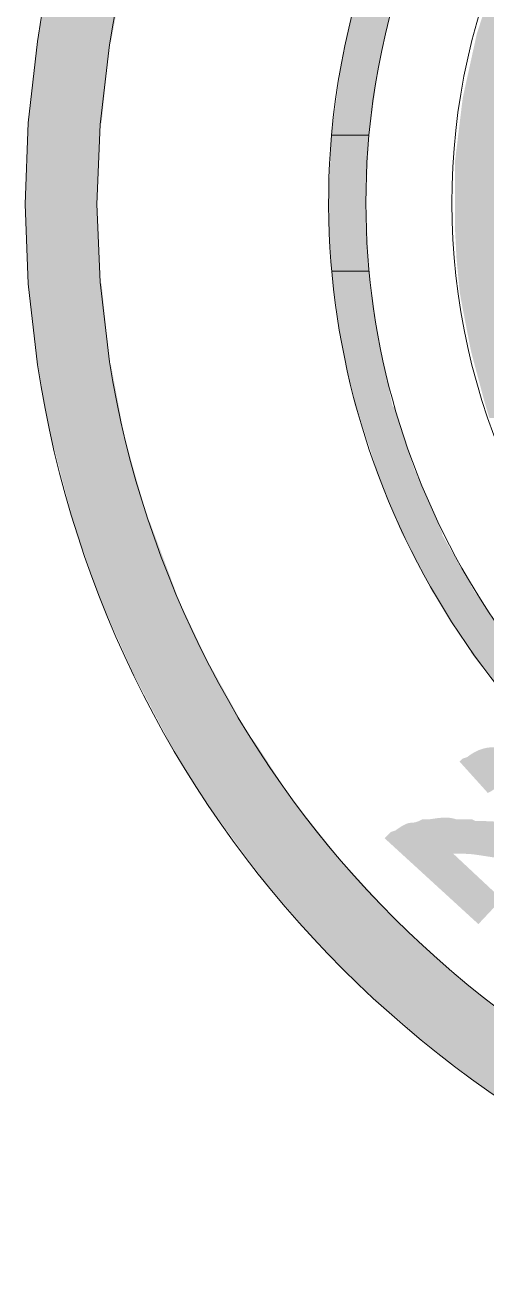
# Model space of a CAD drawing. Header units: inches. Extents: x 0 to 16.2, y 0 to 11.4.
# Drawn here: x 14.367 to 14.613, y 8.913 to 9.58 of the extents above; entities that cross this region are included whole.
import ezdxf

# ---------------------------------------------------------------- set-up
doc = ezdxf.new("R2010")
doc.units = ezdxf.units.IN
doc.header["$MEASUREMENT"] = 0
doc.layers.add('Color-3-Line_Weight-0', color=3, linetype='Continuous', lineweight=0)
doc.layers.add('Color-3-Line_Weight-20', color=3, linetype='Continuous', lineweight=20)
doc.layers.add('P2C-Hatch', color=7, linetype='Continuous')

msp = doc.modelspace()

# ---------------------------------------------------------------- hatches: boundary and pattern name
at = {"layer": 'P2C-Hatch', "transparency": 33554636}
for points in [[(14.38083, 9.61083), (14.37333, 9.57083), (14.4125, 9.57083)], [(14.38083, 9.61083), (14.42, 9.61083), (14.4125, 9.57083)], [(14.61833, 9.60833), (14.6075, 9.575), (14.6575, 9.575)], [(14.5425, 9.5925), (14.535, 9.5575), (14.555, 9.5575)], [(14.5425, 9.5925), (14.5625, 9.5925), (14.555, 9.5575)], [(14.37333, 9.56917), (14.36833, 9.5275), (14.4075, 9.5275)], [(14.37333, 9.57083), (14.37333, 9.56917), (14.41167, 9.56917)], [(14.37333, 9.57083), (14.4125, 9.57083), (14.41167, 9.56917)], [(14.37333, 9.56917), (14.41167, 9.56917), (14.4075, 9.5275)], [(14.6075, 9.575), (14.6, 9.54083), (14.67167, 9.54083)], [(14.6075, 9.575), (14.6575, 9.575), (14.67167, 9.54083)], [(14.535, 9.55667), (14.53, 9.52083), (14.55, 9.52083)], [(14.535, 9.5575), (14.535, 9.55667), (14.555, 9.55667)], [(14.535, 9.5575), (14.555, 9.5575), (14.555, 9.55667)], [(14.535, 9.55667), (14.555, 9.55667), (14.55, 9.52083)], [(14.6, 9.54083), (14.59583, 9.50667), (14.685, 9.50667)], [(14.6, 9.54083), (14.67167, 9.54083), (14.685, 9.50667)], [(14.36833, 9.52667), (14.36667, 9.48417), (14.405, 9.48417)], [(14.36833, 9.5275), (14.36833, 9.52667), (14.40667, 9.52667)], [(14.36833, 9.5275), (14.4075, 9.5275), (14.40667, 9.52667)], [(14.36833, 9.52667), (14.40667, 9.52667), (14.405, 9.48417)], [(14.53, 9.52083), (14.52833, 9.48417), (14.54833, 9.48417)], [(14.53, 9.52083), (14.55, 9.52083), (14.54833, 9.48417)], [(14.59583, 9.50667), (14.59583, 9.48417), (14.69417, 9.48417)], [(14.59583, 9.50667), (14.685, 9.50667), (14.69417, 9.48417)], [(14.36667, 9.48417), (14.36833, 9.4425), (14.40667, 9.4425)], [(14.36667, 9.48417), (14.405, 9.48417), (14.40667, 9.4425)], [(14.52833, 9.48417), (14.53, 9.44833), (14.55, 9.44833)], [(14.52833, 9.48417), (14.54833, 9.48417), (14.55, 9.44833)], [(14.59583, 9.48417), (14.59583, 9.475), (15.01083, 9.475)], [(14.59583, 9.48417), (15.03917, 9.48417), (15.01083, 9.475)], [(14.59583, 9.475), (14.59583, 9.47167), (15.00167, 9.47167)], [(14.59583, 9.475), (15.01083, 9.475), (15.00167, 9.47167)], [(14.59583, 9.47167), (14.59667, 9.455), (14.9575, 9.455)], [(14.59583, 9.47167), (15.00167, 9.47167), (14.9575, 9.455)], [(14.59667, 9.455), (14.59833, 9.4375), (14.91583, 9.4375)], [(14.59667, 9.455), (14.9575, 9.455), (14.91583, 9.4375)], [(14.36833, 9.4425), (14.36833, 9.44167), (14.4075, 9.44167)], [(14.36833, 9.4425), (14.40667, 9.4425), (14.4075, 9.44167)], [(14.53, 9.44833), (14.535, 9.4125), (14.555, 9.4125)], [(14.53, 9.44833), (14.55, 9.44833), (14.555, 9.4125)], [(14.36833, 9.44167), (14.37333, 9.4), (14.41167, 9.4)], [(14.36833, 9.44167), (14.4075, 9.44167), (14.41167, 9.4)], [(14.59833, 9.4375), (14.59917, 9.4325), (14.90417, 9.4325)], [(14.59833, 9.4375), (14.91583, 9.4375), (14.90417, 9.4325)], [(14.59917, 9.4325), (14.60417, 9.40667), (14.8525, 9.40667)], [(14.59917, 9.4325), (14.90417, 9.4325), (14.8525, 9.40667)], [(14.535, 9.4125), (14.535, 9.41167), (14.555, 9.41167)], [(14.535, 9.4125), (14.555, 9.4125), (14.555, 9.41167)], [(14.535, 9.41167), (14.5425, 9.37667), (14.5625, 9.37667)], [(14.535, 9.41167), (14.555, 9.41167), (14.5625, 9.37667)], [(14.60417, 9.40667), (14.605, 9.40333), (14.84667, 9.40333)], [(14.60417, 9.40667), (14.8525, 9.40667), (14.84667, 9.40333)], [(14.605, 9.40333), (14.61167, 9.37833), (14.8025, 9.37833)], [(14.605, 9.40333), (14.84667, 9.40333), (14.8025, 9.37833)], [(14.37333, 9.4), (14.37333, 9.39833), (14.4125, 9.39833)], [(14.37333, 9.4), (14.41167, 9.4), (14.4125, 9.39833)], [(14.37333, 9.39833), (14.38083, 9.35833), (14.42, 9.35833)], [(14.37333, 9.39833), (14.4125, 9.39833), (14.42, 9.35833)], [(14.5425, 9.37667), (14.54333, 9.37583), (14.56333, 9.37583)], [(14.5425, 9.37667), (14.5625, 9.37667), (14.56333, 9.37583)], [(14.54333, 9.37583), (14.55417, 9.3425), (14.57417, 9.3425)], [(14.54333, 9.37583), (14.56333, 9.37583), (14.57417, 9.3425)], [(14.61167, 9.37833), (14.61417, 9.37), (14.79, 9.37)], [(14.61167, 9.37833), (14.8025, 9.37833), (14.79, 9.37)], [(14.38083, 9.35833), (14.38167, 9.35583), (14.42083, 9.35583)], [(14.38083, 9.35833), (14.42, 9.35833), (14.42083, 9.35583)], [(14.38167, 9.35583), (14.39167, 9.3175), (14.43167, 9.3175)], [(14.38167, 9.35583), (14.42083, 9.35583), (14.43167, 9.3175)], [(14.55417, 9.3425), (14.55417, 9.34083), (14.575, 9.34083)], [(14.55417, 9.3425), (14.57417, 9.3425), (14.575, 9.34083)], [(14.55417, 9.34083), (14.5675, 9.30833), (14.58917, 9.30833)], [(14.55417, 9.34083), (14.575, 9.34083), (14.58917, 9.30833)], [(14.39167, 9.3175), (14.3925, 9.31417), (14.43333, 9.31417)], [(14.39167, 9.3175), (14.43167, 9.3175), (14.43333, 9.31417)], [(14.3925, 9.31417), (14.405, 9.27833), (14.44667, 9.27833)], [(14.3925, 9.31417), (14.43333, 9.31417), (14.44667, 9.27833)], [(14.5675, 9.30833), (14.56833, 9.3075), (14.58917, 9.3075)], [(14.5675, 9.30833), (14.58917, 9.30833), (14.58917, 9.3075)], [(14.56833, 9.3075), (14.58417, 9.27667), (14.60667, 9.27667)], [(14.56833, 9.3075), (14.58917, 9.3075), (14.60667, 9.27667)], [(14.405, 9.27833), (14.40667, 9.27333), (14.44833, 9.27333)], [(14.405, 9.27833), (14.44667, 9.27833), (14.44833, 9.27333)], [(14.58417, 9.27667), (14.585, 9.27583), (14.6075, 9.27583)], [(14.58417, 9.27667), (14.60667, 9.27667), (14.6075, 9.27583)], [(14.585, 9.27583), (14.60417, 9.24583), (14.6275, 9.24583)], [(14.585, 9.27583), (14.6075, 9.27583), (14.6275, 9.24583)], [(14.40667, 9.27333), (14.42167, 9.24), (14.46417, 9.24)], [(14.40667, 9.27333), (14.44833, 9.27333), (14.46417, 9.24)], [(14.60417, 9.24583), (14.60417, 9.245), (14.62833, 9.245)], [(14.60417, 9.24583), (14.6275, 9.24583), (14.62833, 9.245)], [(14.60417, 9.245), (14.62583, 9.2175), (14.65167, 9.2175)], [(14.60417, 9.245), (14.62833, 9.245), (14.65167, 9.2175)], [(14.42167, 9.24), (14.42417, 9.23417), (14.4675, 9.23417)], [(14.42167, 9.24), (14.46417, 9.24), (14.4675, 9.23417)], [(14.42417, 9.23417), (14.44083, 9.2025), (14.485, 9.2025)], [(14.42417, 9.23417), (14.4675, 9.23417), (14.485, 9.2025)], [(14.44083, 9.2025), (14.44417, 9.19583), (14.49, 9.19583)], [(14.44083, 9.2025), (14.485, 9.2025), (14.49, 9.19583)], [(14.44417, 9.19583), (14.46167, 9.1675), (14.50833, 9.1675)], [(14.44417, 9.19583), (14.49, 9.19583), (14.50833, 9.1675)], [(14.64, 9.18333), (14.63917, 9.18333), (14.6375, 9.185), (14.63699, 9.18546), (14.63642, 9.18594), (14.6358, 9.18646), (14.63514, 9.18699), (14.63443, 9.18754), (14.63368, 9.1881), (14.6329, 9.18866), (14.6321, 9.18922), (14.63128, 9.18978), (14.63044, 9.19033), (14.6296, 9.19087), (14.62875, 9.19138), (14.6279, 9.19187), (14.62706, 9.19233), (14.62624, 9.19275), (14.62543, 9.19314), (14.62465, 9.19348), (14.62389, 9.19376), (14.62318, 9.19399), (14.6225, 9.19417), (14.61833, 9.19417), (14.61747, 9.19426), (14.61661, 9.19431), (14.61575, 9.19432), (14.61489, 9.19429), (14.61404, 9.19422), (14.61319, 9.19411), (14.61235, 9.19396), (14.61152, 9.19377), (14.6107, 9.19355), (14.60989, 9.1933), (14.60908, 9.19301), (14.60829, 9.19269), (14.60751, 9.19234), (14.60675, 9.19196), (14.606, 9.19156), (14.60526, 9.19113), (14.60454, 9.19067), (14.60384, 9.19019), (14.60316, 9.18969), (14.6025, 9.18917), (14.6, 9.18833), (14.59833, 9.18667), (14.61333, 9.17), (14.615, 9.17083), (14.6175, 9.1725), (14.62083, 9.17417), (14.62583, 9.17417), (14.6275, 9.1725), (14.63, 9.17167), (14.6525, 9.15083), (14.6525, 9.15333), (14.65296, 9.1548), (14.65329, 9.15627), (14.65349, 9.15773), (14.65358, 9.15917), (14.65355, 9.16061), (14.65342, 9.16203), (14.65318, 9.16343), (14.65285, 9.16482), (14.65243, 9.16618), (14.65192, 9.16752), (14.65133, 9.16884), (14.65067, 9.17012), (14.64994, 9.17138), (14.64914, 9.17261), (14.64829, 9.1738), (14.64738, 9.17495), (14.64643, 9.17607), (14.64543, 9.17715), (14.6444, 9.17818), (14.64333, 9.17917), (14.64167, 9.18083)], [(14.6525, 9.15083), (14.63, 9.17167), (14.63, 9.17083), (14.63167, 9.16917), (14.6325, 9.16667), (14.63333, 9.165), (14.63333, 9.16417), (14.6325, 9.1625), (14.63167, 9.16), (14.63083, 9.15833), (14.63, 9.1575), (14.62833, 9.15667), (14.62583, 9.15583), (14.62333, 9.155), (14.62248, 9.15489), (14.62164, 9.15481), (14.62081, 9.15476), (14.61998, 9.15472), (14.61916, 9.1547), (14.61834, 9.1547), (14.61752, 9.15471), (14.6167, 9.15473), (14.61588, 9.15476), (14.61507, 9.1548), (14.61425, 9.15484), (14.61343, 9.15488), (14.61261, 9.15492), (14.61178, 9.15496), (14.61094, 9.15499), (14.61011, 9.15502), (14.60926, 9.15504), (14.6084, 9.15504), (14.60754, 9.15503), (14.60667, 9.155), (14.605, 9.15583), (14.59667, 9.15583), (14.59595, 9.15608), (14.59522, 9.15629), (14.59448, 9.15646), (14.59374, 9.1566), (14.59299, 9.1567), (14.59223, 9.15676), (14.59147, 9.1568), (14.59071, 9.15682), (14.58994, 9.1568), (14.58918, 9.15677), (14.58841, 9.15672), (14.58764, 9.15665), (14.58688, 9.15657), (14.58612, 9.15648), (14.58536, 9.15638), (14.58461, 9.15627), (14.58386, 9.15616), (14.58312, 9.15605), (14.58239, 9.15594), (14.58167, 9.15583), (14.57833, 9.15583), (14.57734, 9.15533), (14.57647, 9.15494), (14.57571, 9.15464), (14.57504, 9.15443), (14.57444, 9.15428), (14.57391, 9.15419), (14.57343, 9.15414), (14.57297, 9.1541), (14.57253, 9.15408), (14.57208, 9.15404), (14.57162, 9.15398), (14.57113, 9.15389), (14.57059, 9.15374), (14.56999, 9.15353), (14.56931, 9.15324), (14.56853, 9.15284), (14.56764, 9.15234), (14.56663, 9.15171), (14.56548, 9.15093), (14.56417, 9.15), (14.56167, 9.14917), (14.55833, 9.14583), (14.60833, 9.1), (14.62083, 9.11333), (14.595, 9.1375), (14.6, 9.1375), (14.6011, 9.13751), (14.60224, 9.13748), (14.60342, 9.13741), (14.60463, 9.13731), (14.60587, 9.13717), (14.60713, 9.13701), (14.60842, 9.13683), (14.60972, 9.13664), (14.61103, 9.13643), (14.61235, 9.13622), (14.61368, 9.13602), (14.615, 9.13581), (14.61632, 9.13562), (14.61762, 9.13545), (14.61891, 9.13529), (14.62019, 9.13516), (14.62144, 9.13506), (14.62266, 9.135), (14.62385, 9.13498), (14.625, 9.135), (14.62917, 9.135), (14.63092, 9.13546), (14.63247, 9.13584), (14.63383, 9.13618), (14.63504, 9.13647), (14.6361, 9.13672), (14.63705, 9.13696), (14.63789, 9.13719), (14.63866, 9.13743), (14.63937, 9.13768), (14.64004, 9.13796), (14.64069, 9.13829), (14.64134, 9.13866), (14.64202, 9.1391), (14.64275, 9.13962), (14.64354, 9.14022), (14.64441, 9.14093), (14.64539, 9.14175), (14.64649, 9.14269), (14.64775, 9.14377), (14.64917, 9.145), (14.65, 9.1475), (14.65167, 9.14917)], [(14.46167, 9.1675), (14.4675, 9.15917), (14.515, 9.15917)], [(14.46167, 9.1675), (14.50833, 9.1675), (14.515, 9.15917)], [(14.4675, 9.15917), (14.48583, 9.13417), (14.535, 9.13417)], [(14.4675, 9.15917), (14.515, 9.15917), (14.535, 9.13417)], [(14.48583, 9.13417), (14.49333, 9.12417), (14.54417, 9.12417)], [(14.48583, 9.13417), (14.535, 9.13417), (14.54417, 9.12417)], [(14.49333, 9.12417), (14.51083, 9.10333), (14.56333, 9.10333)], [(14.49333, 9.12417), (14.54417, 9.12417), (14.56333, 9.10333)], [(14.51083, 9.10333), (14.52083, 9.09167), (14.57583, 9.09167)], [(14.51083, 9.10333), (14.56333, 9.10333), (14.57583, 9.09167)], [(14.52083, 9.09167), (14.53833, 9.07417), (14.59417, 9.07417)], [(14.52083, 9.09167), (14.57583, 9.09167), (14.59417, 9.07417)], [(14.53833, 9.07417), (14.55167, 9.06083), (14.61167, 9.06083)], [(14.53833, 9.07417), (14.59417, 9.07417), (14.61167, 9.06083)], [(14.55167, 9.06083), (14.56667, 9.04833), (14.6275, 9.04833)], [(14.55167, 9.06083), (14.61167, 9.06083), (14.6275, 9.04833)], [(14.56667, 9.04833), (14.58417, 9.0325), (14.65083, 9.0325)], [(14.56667, 9.04833), (14.6275, 9.04833), (14.65083, 9.0325)], [(14.58417, 9.0325), (14.595, 9.025), (14.66333, 9.025)], [(14.58417, 9.0325), (14.65083, 9.0325), (14.66333, 9.025)], [(14.595, 9.025), (14.61917, 9.00667), (14.69417, 9.00667)], [(14.595, 9.025), (14.66333, 9.025), (14.69417, 9.00667)]]:
    msp.add_hatch(color=256, dxfattribs=at).paths.add_polyline_path(points)

# ---------------------------------------------------------------- linework, layer by layer
at = {"layer": 'Color-3-Line_Weight-0', "linetype": 'Continuous'}
for points in [[(14.37333, 9.57083), (14.36833, 9.5275), (14.36667, 9.48417), (14.36833, 9.44167), (14.37333, 9.39833)], [(14.53, 9.52083), (14.55, 9.52083), (14.53, 9.52083)], [(14.53, 9.44833), (14.55, 9.44833), (14.53, 9.44833)]]:
    msp.add_lwpolyline(points, dxfattribs=at)
for centre, radius, start, end in [((14.94453, 9.48479), 0.57764, 94.25526, 171.43317), ((14.94442, 9.48442), 0.57754, 188.57271, 261.42739)]:
    msp.add_arc(centre, radius, start, end, dxfattribs=at)
at = {"layer": 'Color-3-Line_Weight-20', "linetype": 'Continuous'}
msp.add_lwpolyline([(14.41167, 9.56917), (14.40667, 9.52667), (14.405, 9.48417), (14.40667, 9.4425), (14.41167, 9.4)], dxfattribs=at)
for centre, radius, start, end in [((14.94574, 9.4833), 0.54093, 94.58481, 170.86616), ((14.94492, 9.48314), 0.41662, 10.1652, 174.80892), ((14.94508, 9.484), 0.39679, 10.67512, 174.67349), ((14.94891, 9.48483), 0.35475, 159.48304, 209.99212), ((14.94481, 9.48558), 0.41631, 175.14176, 9.83235), ((14.94504, 9.48487), 0.39667, 174.79755, 10.55106), ((14.94573, 9.48589), 0.54093, 189.13649, 260.97012)]:
    msp.add_arc(centre, radius, start, end, dxfattribs=at)

doc.saveas('drawing.dxf')
